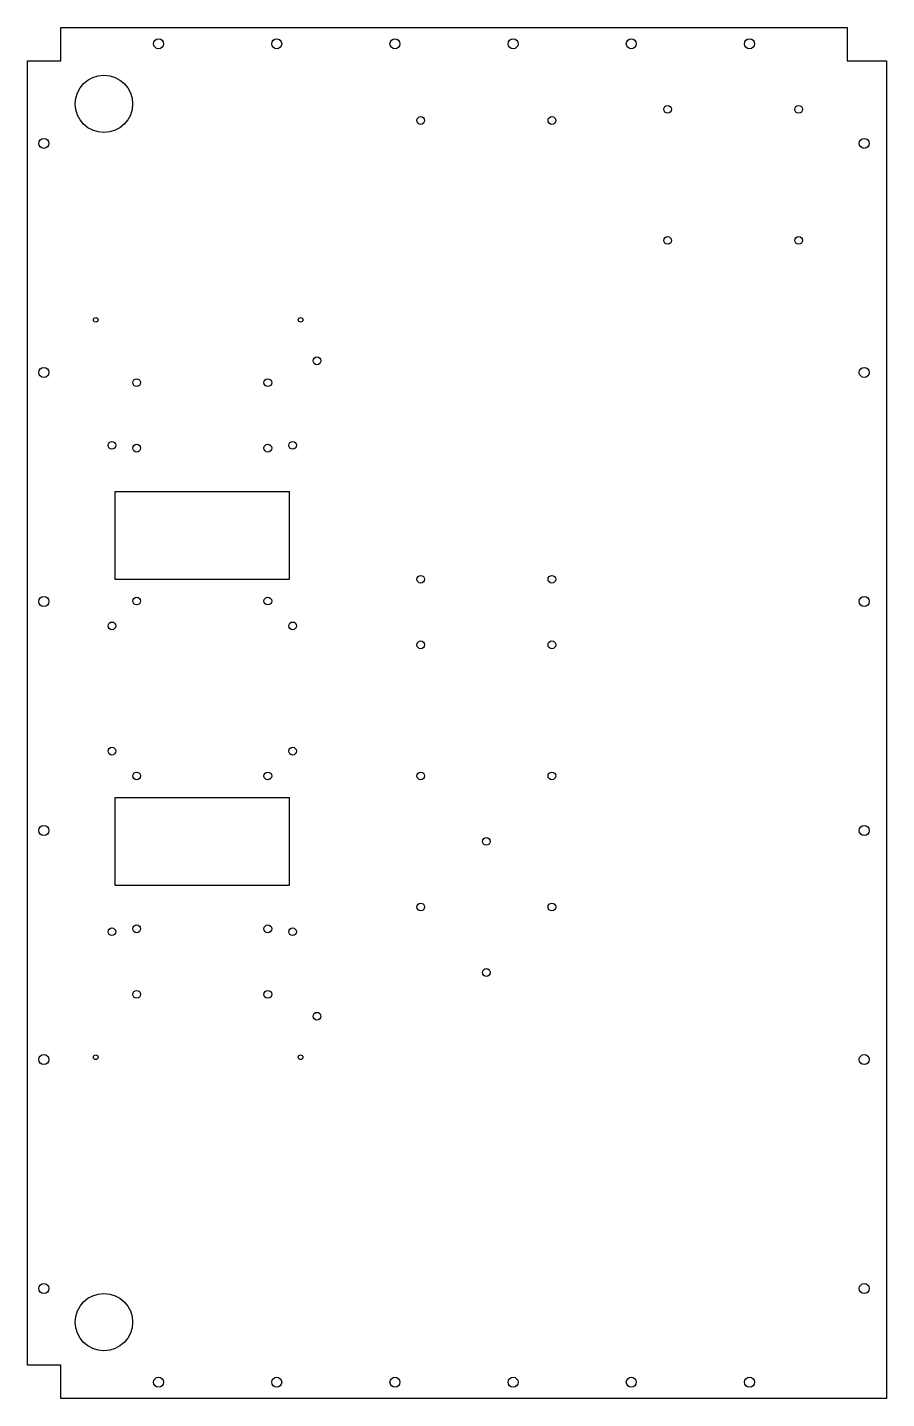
# Model space of a CAD drawing. Header units: inches. Extents: x -9.8 to 9.8, y -15.7 to 15.7.
import ezdxf

# ---------------------------------------------------------------- set-up
doc = ezdxf.new("R2010")
doc.units = ezdxf.units.IN
doc.header["$MEASUREMENT"] = 0

msp = doc.modelspace()

# ---------------------------------------------------------------- linework, layer by layer
at = {"color": 7, "linetype": 'Continuous', "lineweight": 25}
for p, q in [((-9.064, 15.69), (8.928, 15.69)), ((-9.064, 14.925), (-9.064, 15.69)), ((8.928, 15.69), (8.928, 14.925)), ((-9.829, -14.925), (-9.829, 14.925)), ((-9.829, 14.925), (-9.064, 14.925)), ((8.928, 14.925), (9.829, 14.925)), ((9.829, 14.925), (9.829, -15.69)), ((-7.829, 5.061), (-7.829, 3.061)), ((-3.829, 5.061), (-7.829, 5.061)), ((-3.829, 3.061), (-3.829, 5.061)), ((-7.829, 3.061), (-3.829, 3.061)), ((-7.829, -1.94), (-7.829, -3.939)), ((-3.829, -1.94), (-7.829, -1.94)), ((-3.829, -3.939), (-3.829, -1.94)), ((-7.829, -3.939), (-3.829, -3.939)), ((-9.064, -14.925), (-9.829, -14.925)), ((-9.064, -15.69), (-9.064, -14.925)), ((9.829, -15.69), (-9.064, -15.69))]:
    msp.add_line(p, q, dxfattribs=at)
for centre, radius in [((-6.829, 15.315), 0.114), ((-4.125, 15.315), 0.114), ((-1.42, 15.315), 0.114), ((1.284, 15.315), 0.114), ((3.988, 15.315), 0.114), ((6.693, 15.315), 0.114), ((-8.079, 13.94), 0.657), ((4.818, 13.815), 0.0885), ((7.818, 13.815), 0.0885), ((-0.829, 13.56), 0.0885), ((2.171, 13.56), 0.0885), ((-9.454, 13.036), 0.114), ((9.318, 13.036), 0.114), ((4.818, 10.815), 0.0885), ((7.818, 10.815), 0.0885), ((-8.267, 8.998), 0.0533), ((-3.579, 8.998), 0.0533), ((-9.454, 7.794), 0.114), ((-3.204, 8.06), 0.0885), ((9.318, 7.794), 0.114), ((-7.329, 7.561), 0.0885), ((-4.329, 7.561), 0.0885), ((-7.896, 6.127), 0.0885), ((-7.329, 6.061), 0.0885), ((-4.329, 6.061), 0.0885), ((-3.762, 6.127), 0.0885), ((-0.829, 3.061), 0.0885), ((2.171, 3.061), 0.0885), ((-9.454, 2.552), 0.114), ((-7.329, 2.561), 0.0885), ((-4.329, 2.561), 0.0885), ((9.318, 2.552), 0.114), ((-7.896, 1.994), 0.0885), ((-3.762, 1.994), 0.0885), ((-0.829, 1.56), 0.0885), ((2.171, 1.56), 0.0885), ((-7.896, -0.873), 0.0885), ((-3.762, -0.873), 0.0885), ((-7.329, -1.44), 0.0885), ((-4.329, -1.44), 0.0885), ((-0.829, -1.44), 0.0885), ((2.171, -1.44), 0.0885), ((-9.454, -2.689), 0.114), ((9.318, -2.689), 0.114), ((0.671, -2.939), 0.0885), ((-0.829, -4.439), 0.0885), ((2.171, -4.439), 0.0885), ((-7.896, -5.006), 0.0885), ((-7.329, -4.939), 0.0885), ((-4.329, -4.939), 0.0885), ((-3.762, -5.006), 0.0885), ((0.671, -5.939), 0.0885), ((-7.329, -6.439), 0.0885), ((-4.329, -6.439), 0.0885), ((-3.204, -6.939), 0.0885), ((-9.454, -7.931), 0.114), ((-8.267, -7.877), 0.0533), ((-3.579, -7.877), 0.0533), ((9.318, -7.931), 0.114), ((-9.454, -13.172), 0.114), ((9.318, -13.172), 0.114), ((-8.079, -13.94), 0.657), ((-6.829, -15.315), 0.114), ((-4.125, -15.315), 0.114), ((-1.42, -15.315), 0.114), ((1.284, -15.315), 0.114), ((3.988, -15.315), 0.114), ((6.693, -15.315), 0.114)]:
    msp.add_circle(centre, radius, dxfattribs=at)

doc.saveas('drawing.dxf')
